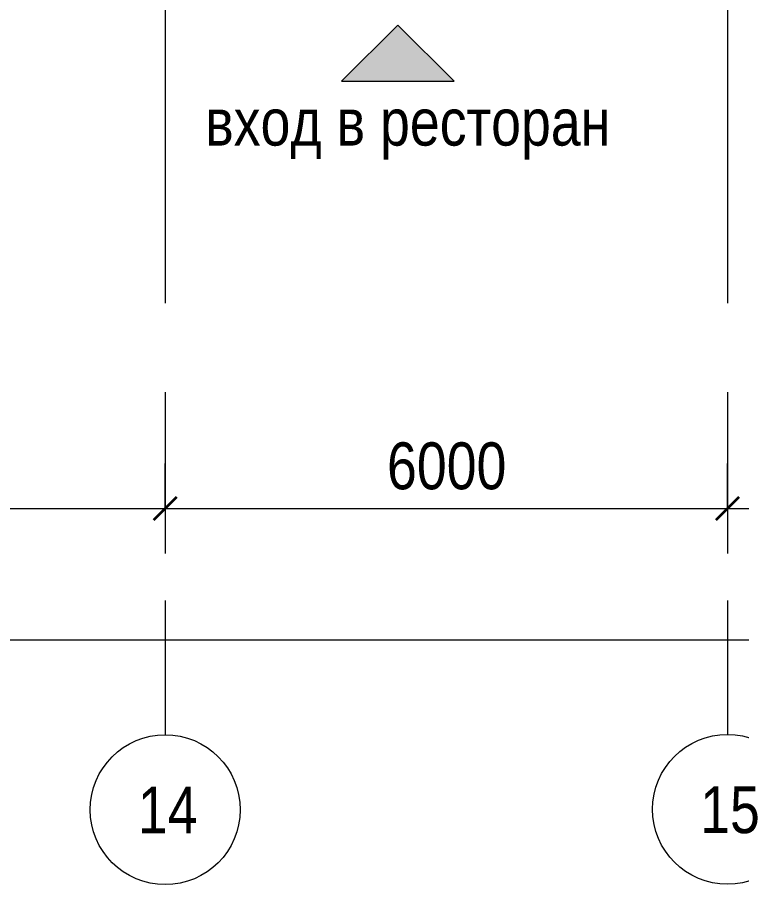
# Model space of a CAD drawing. Header units: millimetres. Extents: x 46431 to 216095, y -43515 to 31605.
# Drawn here: x 121354 to 129082, y -43338 to -34081 of the extents above; entities that cross this region are included whole.
import ezdxf

# ---------------------------------------------------------------- set-up
doc = ezdxf.new("R2010")
doc.units = ezdxf.units.MM
doc.linetypes.add('Осевые', pattern=[6350, 1270, -952.5, 3175, -952.5])
for name, color, linetype, lineweight in [('Оси', 7, 'Continuous', 9), ('Оси-1', 7, 'Continuous', 18), ('Оси-2', 7, 'Осевые', 9), ('Размеры', 7, 'Continuous', 9), ('Размеры-200', 7, 'Continuous', 9), ('Текстовые примечания', 7, 'Continuous', 9), ('Черная _1 сплошная', 7, 'Continuous', 9), ('Элементы узлов', 7, 'Continuous', 9)]:
    doc.layers.add(name, color=color, linetype=linetype, lineweight=lineweight)
doc.styles.add('Arial Narrow', font='Arial Narrow.ttf', dxfattribs={"height": 500})
doc.dimstyles.new('Диагональ_-_2_5_мм_Arial_narrow', dxfattribs={"dimscale": 304.8, "dimtxt": 511.715487, "dimasz": 0.787402, "dimexe": 1.574803, "dimexo": 0.0625, "dimgap": 0.19685, "dimtad": 1, "dimdec": 0, "dimzin": 0, "dimdsep": 46, "dimtxsty": 'Arial Narrow', "dimblk1": 'OBLIQUE', "dimblk2": 'OBLIQUE', "dimsah": 1, "dimcen": 0.09, "dimdle": 1.574803, "dimazin": 0, "dimtfac": 1, "dimtdec": 4, "dimtix": 1, "dimtmove": 1, "dimatfit": 3, "dimfxl": 1.574803, "dimfxlon": 1, "dimtvp": 1, "dimtolj": 1, "dimtzin": 0, "dimarcsym": 2})
doc.dimstyles.new('Диагональ_-_2_5_мм_Arial_narrow_1', dxfattribs={"dimscale": 304.8, "dimtxt": 511.715487, "dimasz": 0.787402, "dimexe": 1.574803, "dimexo": 0.0625, "dimgap": 0.19685, "dimtad": 1, "dimdec": 0, "dimzin": 0, "dimdsep": 46, "dimtxsty": 'Arial Narrow', "dimblk1": 'OBLIQUE', "dimblk2": 'OBLIQUE', "dimsah": 1, "dimcen": 0.09, "dimdle": 1.574803, "dimazin": 0, "dimtfac": 1, "dimtdec": 4, "dimtix": 1, "dimtmove": 0, "dimatfit": 3, "dimfxl": 1.574803, "dimfxlon": 1, "dimtvp": 1, "dimtolj": 1, "dimtzin": 0, "dimarcsym": 2})

# ---------------------------------------------------------------- blocks, each defined once
blk = doc.blocks.new('Ось сетки - По умолчанию 2-349628-План 1-го этажа на отм_ -6_000')
at = {"layer": 'Оси-1'}
blk.add_circle((0, 0), 4, dxfattribs=at)
blk = doc.blocks.new('DIMBLOCK1-План 1-го этажа на отм_ -6_000')
at = {"layer": 'Размеры-200', "lineweight": 35, "transparency": 16777216}
for points in [[(57331.6, -40723.6), (57451.6, -40603.6), (57211.6, -40843.6)], [(150171.6, -40723.6), (150291.6, -40603.6), (150051.6, -40843.6)]]:
    blk.add_hatch(color=256, dxfattribs=at).paths.add_polyline_path(points, flags=0)
at = {"layer": 'Размеры-200', "transparency": 16777216}
for p, q in [((57331.6, -40243.6), (57331.6, -41203.6)), ((57331.6, -40723.6), (57331.6, -40243.6)), ((150171.6, -40243.6), (150171.6, -41203.6)), ((150171.6, -40723.6), (150171.6, -40243.6)), ((56851.6, -40723.6), (150651.6, -40723.6)), ((102434.8, -40723.6), (104418.7, -40723.6)), ((104418.7, -40723.6), (103751.6, -40723.6))]:
    blk.add_line(p, q, dxfattribs=at)
at = {"layer": 'Размеры-200', "lineweight": 35, "transparency": 16777216}
for p, q in [((57451.6, -40603.6), (57211.6, -40843.6)), ((57331.6, -40723.6), (57451.6, -40603.6)), ((150291.6, -40603.6), (150051.6, -40843.6)), ((150171.6, -40723.6), (150291.6, -40603.6)), ((57211.6, -40843.6), (57331.6, -40723.6)), ((150051.6, -40843.6), (150171.6, -40723.6))]:
    blk.add_line(p, q, dxfattribs=at)
at = {"layer": 'Размеры-200', "color": 0, "transparency": 16777216, "insert": (102434.8, -40017.4), "char_height": 500, "width": 1900.658, "attachment_point": 1, "line_spacing_factor": 0.974696, "style": 'Arial Narrow'}
blk.add_mtext('92840', dxfattribs=at)
blk = doc.blocks.new('_Oblique')
at = {"color": 0, "linetype": 'ByBlock', "lineweight": -2}
blk.add_line((-0.5, -0.5), (0.5, 0.5), dxfattribs=at)
blk = doc.blocks.new('DIMBLOCK13-План 1-го этажа на отм_ -6_000')
at = {"layer": 'Размеры-200', "lineweight": 35, "transparency": 16777216}
for points in [[(110331.6, -39323.6), (110451.6, -39203.6), (110211.6, -39443.6)], [(122931.6, -39323.6), (123051.6, -39203.6), (122811.6, -39443.6)]]:
    blk.add_hatch(color=256, dxfattribs=at).paths.add_polyline_path(points, flags=0)
at = {"layer": 'Размеры-200', "transparency": 16777216}
for p, q in [((110331.6, -38843.6), (110331.6, -39803.6)), ((110331.6, -39323.6), (110331.6, -38843.6)), ((122931.6, -38843.6), (122931.6, -39803.6)), ((122931.6, -39323.6), (122931.6, -38843.6)), ((110331.6, -39323.6), (122931.6, -39323.6))]:
    blk.add_line(p, q, dxfattribs=at)
at = {"layer": 'Размеры-200', "lineweight": 35, "transparency": 16777216}
for p, q in [((110451.6, -39203.6), (110211.6, -39443.6)), ((110331.6, -39323.6), (110451.6, -39203.6)), ((123051.6, -39203.6), (122811.6, -39443.6)), ((122931.6, -39323.6), (123051.6, -39203.6)), ((110211.6, -39443.6), (110331.6, -39323.6)), ((122811.6, -39443.6), (122931.6, -39323.6))]:
    blk.add_line(p, q, dxfattribs=at)
at = {"layer": 'Размеры-200', "color": 0, "transparency": 16777216, "insert": (115839.7, -38617.4), "char_height": 500, "width": 1900.658, "attachment_point": 1, "line_spacing_factor": 0.974696, "style": 'Arial Narrow'}
blk.add_mtext('12600', dxfattribs=at)
blk = doc.blocks.new('DIMBLOCK14-План 1-го этажа на отм_ -6_000')
at = {"layer": 'Размеры-200', "lineweight": 35, "transparency": 16777216}
for points in [[(122931.6, -39323.6), (123051.6, -39203.6), (122811.6, -39443.6)], [(128931.6, -39323.6), (129051.6, -39203.6), (128811.6, -39443.6)]]:
    blk.add_hatch(color=256, dxfattribs=at).paths.add_polyline_path(points, flags=0)
at = {"layer": 'Размеры-200', "transparency": 16777216}
for p, q in [((122931.6, -38843.6), (122931.6, -39803.6)), ((122931.6, -39323.6), (122931.6, -38843.6)), ((128931.6, -38843.6), (128931.6, -39803.6)), ((128931.6, -39323.6), (128931.6, -38843.6)), ((122931.6, -39323.6), (128931.6, -39323.6))]:
    blk.add_line(p, q, dxfattribs=at)
at = {"layer": 'Размеры-200', "lineweight": 35, "transparency": 16777216}
for p, q in [((123051.6, -39203.6), (122811.6, -39443.6)), ((122931.6, -39323.6), (123051.6, -39203.6)), ((129051.6, -39203.6), (128811.6, -39443.6)), ((128931.6, -39323.6), (129051.6, -39203.6)), ((122811.6, -39443.6), (122931.6, -39323.6)), ((128811.6, -39443.6), (128931.6, -39323.6))]:
    blk.add_line(p, q, dxfattribs=at)
at = {"layer": 'Размеры-200', "color": 0, "transparency": 16777216, "insert": (125298.1, -38617.4), "char_height": 500, "width": 1520.526, "attachment_point": 1, "line_spacing_factor": 0.974696, "style": 'Arial Narrow'}
blk.add_mtext('6000', dxfattribs=at)
blk = doc.blocks.new('DIMBLOCK15-План 1-го этажа на отм_ -6_000')
at = {"layer": 'Размеры-200', "lineweight": 35, "transparency": 16777216}
for points in [[(128931.6, -39323.6), (129051.6, -39203.6), (128811.6, -39443.6)], [(135531.6, -39323.6), (135651.6, -39203.6), (135411.6, -39443.6)]]:
    blk.add_hatch(color=256, dxfattribs=at).paths.add_polyline_path(points, flags=0)
at = {"layer": 'Размеры-200', "transparency": 16777216}
for p, q in [((128931.6, -38843.6), (128931.6, -39803.6)), ((128931.6, -39323.6), (128931.6, -38843.6)), ((135531.6, -38843.6), (135531.6, -39803.6)), ((135531.6, -39323.6), (135531.6, -38843.6)), ((128931.6, -39323.6), (135531.6, -39323.6))]:
    blk.add_line(p, q, dxfattribs=at)
at = {"layer": 'Размеры-200', "lineweight": 35, "transparency": 16777216}
for p, q in [((129051.6, -39203.6), (128811.6, -39443.6)), ((128931.6, -39323.6), (129051.6, -39203.6)), ((135651.6, -39203.6), (135411.6, -39443.6)), ((135531.6, -39323.6), (135651.6, -39203.6)), ((128811.6, -39443.6), (128931.6, -39323.6)), ((135411.6, -39443.6), (135531.6, -39323.6))]:
    blk.add_line(p, q, dxfattribs=at)
at = {"layer": 'Размеры-200', "color": 0, "transparency": 16777216, "insert": (131598.1, -38617.4), "char_height": 500, "width": 1520.526, "attachment_point": 1, "line_spacing_factor": 0.974696, "style": 'Arial Narrow'}
blk.add_mtext('6600', dxfattribs=at)

msp = doc.modelspace()

# ---------------------------------------------------------------- hatches: boundary and pattern name
at = {"layer": 'Элементы узлов'}
msp.add_hatch(color=256, dxfattribs=at).paths.add_polyline_path([(126013.7, -34763.2), (125413.7, -34163.2), (124813.7, -34763.2)], flags=0)

# ---------------------------------------------------------------- linework, layer by layer
at = {"layer": 'Оси-2'}
for p, q in [((122931.6, 25417.1), (122931.6, -41737.8)), ((128931.6, 25417.1), (128931.6, -41733.9))]:
    msp.add_line(p, q, dxfattribs=at)
at = {"layer": 'Черная _1 сплошная'}
for p, q in [((125413.7, -34163.2), (124813.7, -34763.2)), ((126013.7, -34763.2), (125413.7, -34163.2)), ((124813.7, -34763.2), (126013.7, -34763.2))]:
    msp.add_line(p, q, dxfattribs=at)

# ---------------------------------------------------------------- block references
at = {"layer": 'Оси-1', "xscale": 199.9999999999999, "yscale": 199.9999999999999, "zscale": 199.9999999999999, "rotation": 180}
for p in [(122931.6, -42537.8), (128931.6, -42533.9)]:
    msp.add_blockref('Ось сетки - По умолчанию 2-349628-План 1-го этажа на отм_ -6_000', p, dxfattribs=at)

# ---------------------------------------------------------------- texts
at = {"layer": 'Оси', "char_height": 500, "width": 769.62, "attachment_point": 1, "style": 'Arial Narrow'}
for s, insert in [('14', (122639.4, -42291.7)), ('15', (128639.4, -42287.8))]:
    msp.add_mtext(s, dxfattribs=dict(at, insert=insert))
at = {"layer": 'Текстовые примечания', "char_height": 500, "attachment_point": 1, "style": 'Arial Narrow'}
for s, insert, width in [('\\fArial Narrow|b0|i0|c204|p34|; ', (124601.8, -34949.2), 192.405), ('\\fArial Narrow|b0|i0|c204|p34|; ', (125064.8, -34949.2), 192.405), ('вход', (123358.2, -34949.2), 1507.172), ('\\fArial Narrow|b0|i0|c204|p34|;в', (124760.5, -34949.2), 368.776), ('ресторан', (125223.5, -34949.2), 2982.278)]:
    msp.add_mtext(s, dxfattribs=dict(at, insert=insert, width=width))

# ---------------------------------------------------------------- dimensions: what is measured, and where the dimension line sits
at = {"layer": 'Размеры'}
for base, p1, p2, override, picture, middle in [((122931.6, -39323.6), (110331.6, -38843.6), (122931.6, -38843.6), {"dimpost": '<>', "dimfxl": 12600}, 'DIMBLOCK13-План 1-го этажа на отм_ -6_000', (116631.6, -39008.3)), ((128931.6, -39323.6), (122931.6, -38843.6), (128931.6, -38843.6), {"dimpost": '<>', "dimfxl": 6000}, 'DIMBLOCK14-План 1-го этажа на отм_ -6_000', (125931.6, -39008.3)), ((135531.6, -39323.6), (128931.6, -38843.6), (135531.6, -38843.6), {"dimpost": '<>', "dimfxl": 6600}, 'DIMBLOCK15-План 1-го этажа на отм_ -6_000', (132231.6, -39008.3))]:
    dim = msp.add_linear_dim(base=base, p1=p1, p2=p2, dimstyle='Диагональ_-_2_5_мм_Arial_narrow_1', override=override, dxfattribs=at)
    dim.commit()
    dim.dimension.update_dxf_attribs({"geometry": picture, "text_midpoint": middle})
dim = msp.add_linear_dim(base=(150171.6, -40723.6), p1=(57331.6, -40243.6), p2=(150171.6, -40243.6), dimstyle='Диагональ_-_2_5_мм_Arial_narrow', override={"dimpost": '<>', "dimfxl": 92840}, dxfattribs=at)
dim.commit()
dim.dimension.update_dxf_attribs({"geometry": 'DIMBLOCK1-План 1-го этажа на отм_ -6_000', "text_midpoint": (103385.1, -40350.8), "dimtype": 160})

doc.saveas('drawing.dxf')
